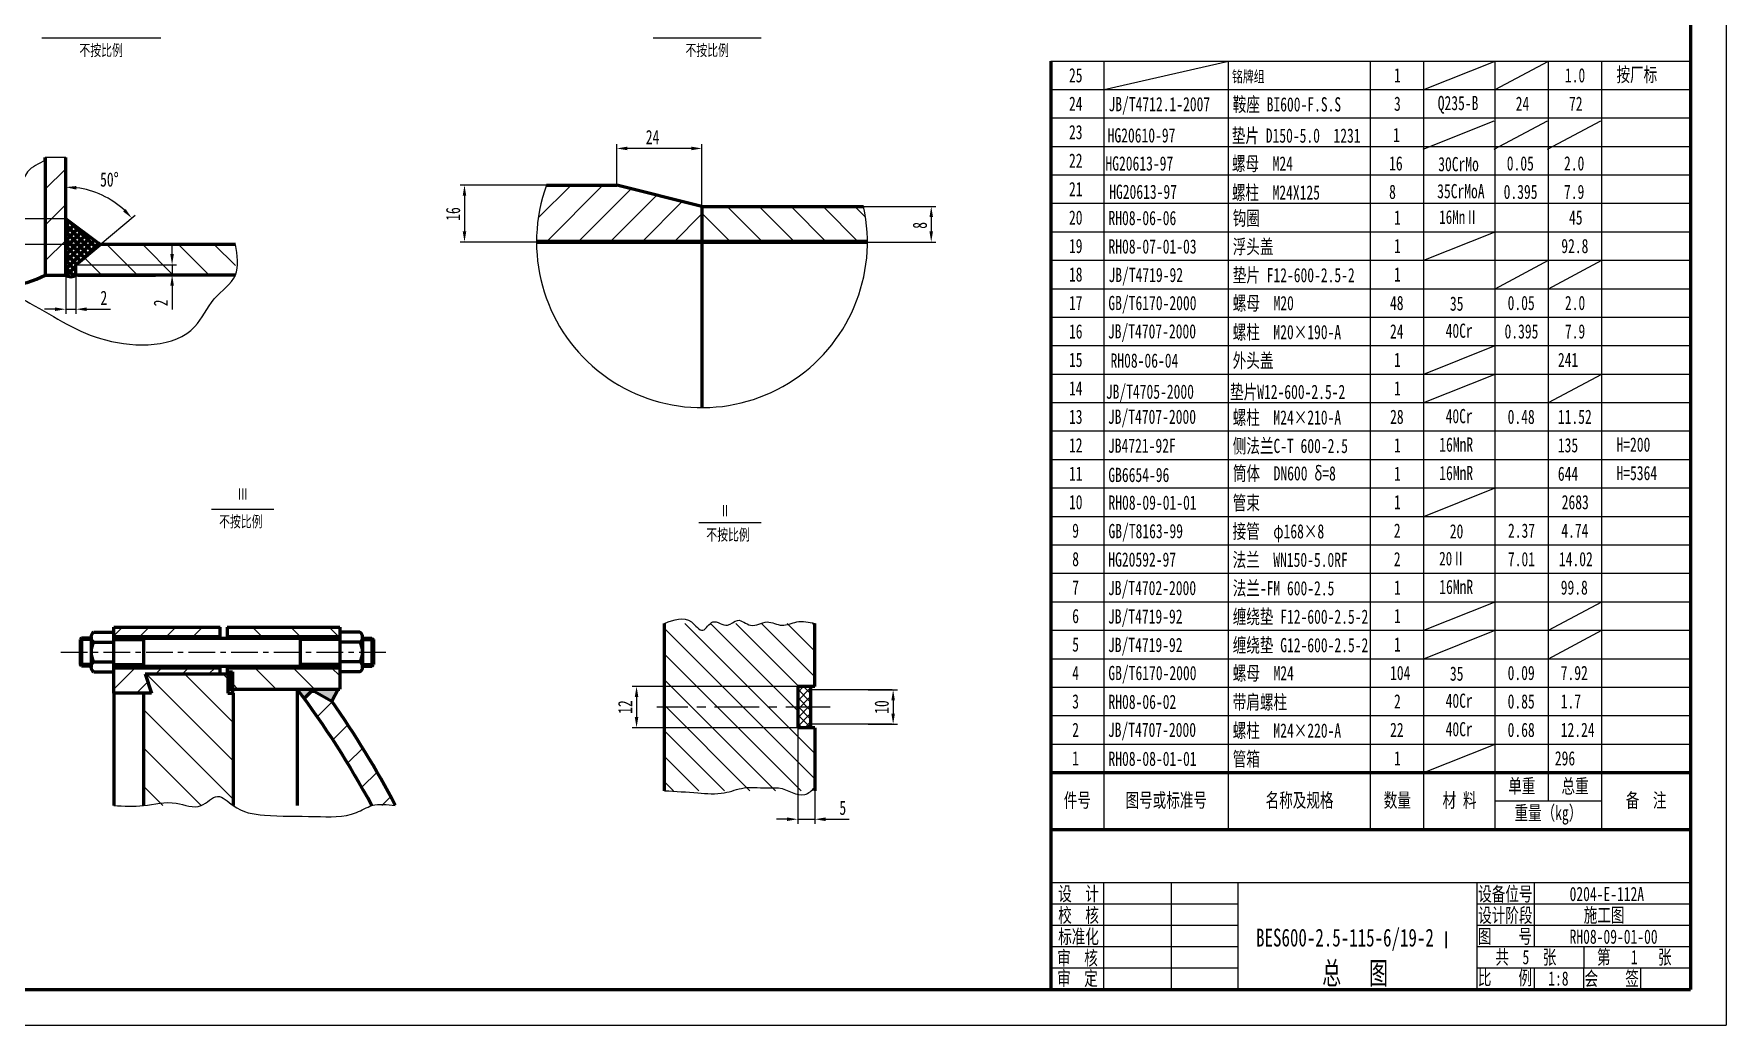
# Model space of a CAD drawing. Header units: millimetres. Extents: x 23903 to 90356, y -5632 to 81432.
# Drawn here: x 27675 to 32436, y 54672 to 57458 of the extents above; entities that cross this region are included whole.
import ezdxf
from ezdxf.enums import TextEntityAlignment as Align

# ---------------------------------------------------------------- set-up
doc = ezdxf.new("R2010")
doc.units = ezdxf.units.MM
for name, pattern in [('CENTER', [50.8, 31.75, -6.35, 6.35, -6.35]), ('CENTERX2', [4, 2.5, -0.5, 0.5, -0.5]), ('PHANTOM2', [31.75, 15.875, -3.175, 3.175, -3.175, 3.175, -3.175])]:
    doc.linetypes.add(name, pattern=pattern)
doc.layers.get('0').update_dxf_attribs({"lineweight": 60})
doc.layers.get('DEFPOINTS').update_dxf_attribs({"color": 6, "linetype": 'PHANTOM2', "lineweight": 25})
doc.layers.add('CCX', color=3, linetype='Continuous', lineweight=25)
doc.layers.add('DD', color=4, linetype='CENTER', lineweight=25)
doc.styles.add('HZ', font='SIMFANG.TTF', dxfattribs={"width": 0.7})
doc.styles.add('HZ123', font='SIMFANG.TTF', dxfattribs={"width": 0.7, "height": 2.5})
doc.styles.add('HZTXT', font='SIMFANG.TTF', dxfattribs={"width": 0.7, "height": 2.5})
doc.dimstyles.new('ISO-25$0', dxfattribs={"dimscale": 10, "dimtxt": 4, "dimasz": 3, "dimexe": 1.25, "dimexo": 0, "dimgap": 1.2, "dimtad": 1, "dimdec": 0, "dimtxsty": 'HZ', "dimcen": 0, "dimclrd": 256, "dimclrt": 256, "dimadec": 0, "dimazin": 0, "dimtfac": 1, "dimtdec": 0, "dimtmove": 0, "dimatfit": 2, "dimfxl": 1, "dimlwd": -1, "dimarcsym": 0})
doc.dimstyles.new('ISO-25$2', dxfattribs={"dimscale": 10, "dimtxt": 4, "dimasz": 3, "dimexe": 1.25, "dimexo": 0, "dimgap": 1.5, "dimtad": 2, "dimtih": 1, "dimtoh": 1, "dimdec": 0, "dimdsep": 46, "dimtxsty": 'HZ', "dimcen": 3, "dimadec": 0, "dimazin": 0, "dimtfac": 1, "dimtdec": 0, "dimtmove": 0, "dimatfit": 3, "dimfxl": 1, "dimarcsym": 0})
pattern_1 = [(135, (9891.156, 48326.88), (-53.88154, -53.88154), [])]

# ---------------------------------------------------------------- blocks, each defined once
blk = doc.blocks.new('*D188')
at = {"layer": 'CCX', "color": 0, "lineweight": -2}
for p, q in [((29824.1, 55623.8), (29824.1, 55237.9)), ((29872.4, 55507.2), (29872.4, 55237.9))]:
    blk.add_line(p, q, dxfattribs=at)
at = {"layer": 'CCX'}
for p, q in [((29794.1, 55250.4), (29764.1, 55250.4)), ((29824.1, 55250.4), (29872.4, 55250.4)), ((29902.4, 55250.4), (29969.1, 55250.4))]:
    blk.add_line(p, q, dxfattribs=at)
for points in [[(29794.1, 55255.4), (29794.1, 55245.4), (29824.1, 55250.4)], [(29902.4, 55255.4), (29902.4, 55245.4), (29872.4, 55250.4)]]:
    blk.add_solid(points, dxfattribs=at)
at = {"layer": 'DEFPOINTS', "color": 0}
for p in [(29824.1, 55623.8), (29872.4, 55507.2), (29824.1, 55250.4)]:
    blk.add_point(p, dxfattribs=at)
at = {"layer": 'CCX', "insert": (29950.9, 55282.4), "char_height": 40, "attachment_point": 5, "style": 'HZ'}
blk.add_mtext('5', dxfattribs=at)
blk = doc.blocks.new('*D189')
at = {"layer": 'CCX', "color": 0, "lineweight": -2}
for p, q in [((30022.1, 55614.2), (30105.1, 55614.2)), ((30022.1, 55517.5), (30105.1, 55517.5))]:
    blk.add_line(p, q, dxfattribs=at)
at = {"layer": 'CCX'}
blk.add_line((30092.6, 55584.2), (30092.6, 55547.5), dxfattribs=at)
for points in [[(30087.6, 55584.2), (30097.6, 55584.2), (30092.6, 55614.2)], [(30087.6, 55547.5), (30097.6, 55547.5), (30092.6, 55517.5)]]:
    blk.add_solid(points, dxfattribs=at)
at = {"layer": 'DEFPOINTS', "color": 0}
for p in [(30022.1, 55614.2), (30022.1, 55517.5), (30092.6, 55517.5)]:
    blk.add_point(p, dxfattribs=at)
at = {"layer": 'CCX', "insert": (30060.6, 55565.8), "char_height": 40, "attachment_point": 5, "rotation": 90, "style": 'HZ'}
blk.add_mtext('10', dxfattribs=at)
blk = doc.blocks.new('*D190')
at = {"layer": 'CCX', "color": 0, "lineweight": -2}
for p, q in [((29824.1, 55623.8), (29358.3, 55623.8)), ((29829.3, 55507.8), (29358.3, 55507.8))]:
    blk.add_line(p, q, dxfattribs=at)
at = {"layer": 'CCX'}
blk.add_line((29370.8, 55593.8), (29370.8, 55537.8), dxfattribs=at)
for points in [[(29365.8, 55593.8), (29375.8, 55593.8), (29370.8, 55623.8)], [(29365.8, 55537.8), (29375.8, 55537.8), (29370.8, 55507.8)]]:
    blk.add_solid(points, dxfattribs=at)
at = {"layer": 'DEFPOINTS', "color": 0}
for p in [(29824.1, 55623.8), (29370.8, 55507.8), (29829.3, 55507.8)]:
    blk.add_point(p, dxfattribs=at)
at = {"layer": 'CCX', "insert": (29338.8, 55565.8), "char_height": 40, "attachment_point": 5, "rotation": 90, "style": 'HZ'}
blk.add_mtext('12', dxfattribs=at)
blk = doc.blocks.new('*D195')
at = {"layer": 'CCX', "color": 0, "lineweight": -2}
blk.add_line((27862.2, 56866.3), (27960.3, 56948.6), dxfattribs=at)
blk.add_arc((27765.1, 56784.7), 242.4, 47.0953, 82.9047, dxfattribs=at)
at = {"layer": 'CCX', "color": 0}
for points in [[(27794.7, 57020.3), (27795.3, 57030.3), (27765.1, 57027.1)], [(27933.7, 56965.7), (27926.5, 56958.8), (27950.8, 56940.5)]]:
    blk.add_solid(points, dxfattribs=at)
at = {"layer": 'DEFPOINTS', "color": 0}
for p in [(27765.1, 57110.4), (27898.3, 56987.3), (27862.2, 56866.3), (27793.8, 56808.8), (27765.1, 56780.1)]:
    blk.add_point(p, dxfattribs=at)
at = {"layer": 'CCX', "color": 0, "insert": (27887.9, 57048.3), "char_height": 40, "attachment_point": 5, "style": 'HZ'}
blk.add_mtext('50°', dxfattribs=at)
blk = doc.blocks.new('*D197')
at = {"layer": 'CCX'}
for p, q in [((28064.3, 56838.8), (28064.3, 56868.8)), ((28064.3, 56808.8), (28064.3, 56780.1)), ((28064.3, 56750.1), (28064.3, 56683.2))]:
    blk.add_line(p, q, dxfattribs=at)
at = {"layer": 'CCX', "color": 0, "lineweight": -2}
for p, q in [((27793.8, 56808.8), (28076.8, 56808.8)), ((27793.8, 56780.1), (28076.8, 56780.1))]:
    blk.add_line(p, q, dxfattribs=at)
at = {"layer": 'CCX'}
for points in [[(28059.3, 56838.8), (28069.3, 56838.8), (28064.3, 56808.8)], [(28059.3, 56750.1), (28069.3, 56750.1), (28064.3, 56780.1)]]:
    blk.add_solid(points, dxfattribs=at)
at = {"layer": 'DEFPOINTS', "color": 0}
for p in [(27793.8, 56808.8), (28064.3, 56808.8), (27793.8, 56780.1)]:
    blk.add_point(p, dxfattribs=at)
at = {"layer": 'CCX', "insert": (28032.3, 56701.7), "char_height": 40, "attachment_point": 5, "rotation": 90, "style": 'HZ'}
blk.add_mtext('2', dxfattribs=at)
blk = doc.blocks.new('*D192')
at = {"layer": 'CCX', "color": 0, "lineweight": -2}
for p, q in [((27765.1, 56780.1), (27765.1, 56671.5)), ((27793.8, 56780.1), (27793.8, 56671.5))]:
    blk.add_line(p, q, dxfattribs=at)
at = {"layer": 'CCX'}
for p, q in [((27735.1, 56684), (27705.1, 56684)), ((27765.1, 56684), (27793.8, 56684)), ((27823.8, 56684), (27890.6, 56684))]:
    blk.add_line(p, q, dxfattribs=at)
for points in [[(27735.1, 56689), (27735.1, 56679), (27765.1, 56684)], [(27823.8, 56689), (27823.8, 56679), (27793.8, 56684)]]:
    blk.add_solid(points, dxfattribs=at)
at = {"layer": 'DEFPOINTS', "color": 0}
for p in [(27765.1, 56780.1), (27793.8, 56780.1), (27793.8, 56684)]:
    blk.add_point(p, dxfattribs=at)
at = {"layer": 'CCX', "insert": (27872.2, 56716), "char_height": 40, "attachment_point": 5, "style": 'HZ'}
blk.add_mtext('2', dxfattribs=at)
blk = doc.blocks.new('*D198')
at = {"layer": 'CCX'}
for p, q in [((27557.2, 56968.1), (27557.2, 56998.1)), ((27557.2, 56938.1), (27557.2, 56866.3)), ((27557.2, 56836.3), (27557.2, 56769.9))]:
    blk.add_line(p, q, dxfattribs=at)
at = {"layer": 'CCX', "color": 0, "lineweight": -2}
for p, q in [((27765.1, 56938.1), (27544.7, 56938.1)), ((27862.2, 56866.3), (27544.7, 56866.3))]:
    blk.add_line(p, q, dxfattribs=at)
at = {"layer": 'CCX'}
for points in [[(27552.2, 56968.1), (27562.2, 56968.1), (27557.2, 56938.1)], [(27552.2, 56836.3), (27562.2, 56836.3), (27557.2, 56866.3)]]:
    blk.add_solid(points, dxfattribs=at)
at = {"layer": 'DEFPOINTS', "color": 0}
for p in [(27765.1, 56938.1), (27557.2, 56866.3), (27862.2, 56866.3)]:
    blk.add_point(p, dxfattribs=at)
at = {"layer": 'CCX', "insert": (27525.2, 56788.1), "char_height": 40, "attachment_point": 5, "rotation": 90, "style": 'HZ'}
blk.add_mtext('8', dxfattribs=at)
blk = doc.blocks.new('*D265')
at = {"layer": 'CCX', "color": 0, "lineweight": -2}
for p, q in [((30009.4, 56972.9), (30212.3, 56972.9)), ((30020.3, 56872.9), (30212.3, 56872.9))]:
    blk.add_line(p, q, dxfattribs=at)
at = {"layer": 'CCX'}
blk.add_line((30199.8, 56942.9), (30199.8, 56902.9), dxfattribs=at)
for points in [[(30194.8, 56942.9), (30204.8, 56942.9), (30199.8, 56972.9)], [(30194.8, 56902.9), (30204.8, 56902.9), (30199.8, 56872.9)]]:
    blk.add_solid(points, dxfattribs=at)
at = {"layer": 'DEFPOINTS', "color": 0}
for p in [(30009.4, 56972.9), (30020.3, 56872.9), (30199.8, 56872.9)]:
    blk.add_point(p, dxfattribs=at)
at = {"layer": 'CCX', "insert": (30167.8, 56919.6), "char_height": 40, "attachment_point": 5, "rotation": 90, "style": 'HZ'}
blk.add_mtext('8', dxfattribs=at)
blk = doc.blocks.new('*D266')
at = {"layer": 'CCX', "color": 0, "lineweight": -2}
for p, q in [((29117.9, 57032.9), (28874.3, 57032.9)), ((29089.5, 56872.9), (28874.3, 56872.9))]:
    blk.add_line(p, q, dxfattribs=at)
at = {"layer": 'CCX'}
blk.add_line((28886.8, 57002.9), (28886.8, 56902.9), dxfattribs=at)
for points in [[(28881.8, 57002.9), (28891.8, 57002.9), (28886.8, 57032.9)], [(28881.8, 56902.9), (28891.8, 56902.9), (28886.8, 56872.9)]]:
    blk.add_solid(points, dxfattribs=at)
at = {"layer": 'DEFPOINTS', "color": 0}
for p in [(29117.9, 57032.9), (28886.8, 56872.9), (29089.5, 56872.9)]:
    blk.add_point(p, dxfattribs=at)
at = {"layer": 'CCX', "insert": (28854.8, 56951.6), "char_height": 40, "attachment_point": 5, "rotation": 90, "style": 'HZ'}
blk.add_mtext('16', dxfattribs=at)
blk = doc.blocks.new('*D267')
at = {"layer": 'CCX', "color": 0, "lineweight": -2}
for p, q in [((29314.9, 57032.9), (29314.9, 57148.4)), ((29554.9, 56972.9), (29554.9, 57148.4))]:
    blk.add_line(p, q, dxfattribs=at)
at = {"layer": 'CCX'}
blk.add_line((29524.9, 57135.9), (29344.9, 57135.9), dxfattribs=at)
for points in [[(29344.9, 57140.9), (29344.9, 57130.9), (29314.9, 57135.9)], [(29524.9, 57140.9), (29524.9, 57130.9), (29554.9, 57135.9)]]:
    blk.add_solid(points, dxfattribs=at)
at = {"layer": 'DEFPOINTS', "color": 0}
for p in [(29314.9, 57135.9), (29314.9, 57032.9), (29554.9, 56972.9)]:
    blk.add_point(p, dxfattribs=at)
at = {"layer": 'CCX', "insert": (29415.9, 57167.9), "char_height": 40, "attachment_point": 5, "style": 'HZ'}
blk.add_mtext('24', dxfattribs=at)

msp = doc.modelspace()

# ---------------------------------------------------------------- hatches: boundary and pattern name
h = msp.add_hatch()
h.set_pattern_fill('ANSI37', color=256, scale=4.487533, angle=90, style=0)
h.set_pattern_definition([(135, (25500.159, 54612.434), (-10.0748, -10.0748), []), (225, (25500.159, 54612.434), (10.0748, -10.0748), [])])
h.paths.add_polyline_path([(27765.1, 56938.1), (27765.1, 56780.1, 0.325221), (27793.8, 56780.1), (27793.8, 56808.8), (27862.2, 56866.3)])
for points in [[(28221, 55616.4), (28234.2, 55616.4), (28234.2, 55658.8), (28221, 55658.8)], [(28531.6, 55616.4), (28415.9, 55616.4, -0.003243), (28435.9, 55589.6), (28456.8, 55610.5), (28464.1, 55610.5), (28513.5, 55582)]]:
    msp.add_hatch(color=256).paths.add_polyline_path(points)
at = {"layer": 'CCX'}
h = msp.add_hatch(dxfattribs=at)
h.set_pattern_fill('ANSI31', color=256, scale=22.437663, style=0)
h.set_pattern_definition([(45, (25500.16, 54612.434), (-50.374, 50.374), [])])
h.paths.add_polyline_path([(27765.1, 57110.4), (27707.6, 57110.4), (27707.6, 56780.1), (27765.1, 56780.1)])
h = msp.add_hatch(dxfattribs=at)
h.set_pattern_fill('ANSI31', color=256, scale=20, style=0)
h.set_pattern_definition([(45, (10.77, -161.234), (-44.90128, 44.90128), [])])
h.paths.add_polyline_path([(29117.9, 57032.9, 0.087969), (29089.5, 56872.9), (29554.9, 56872.9), (29554.9, 56972.9), (29314.9, 57032.9)])
h = msp.add_hatch(dxfattribs=at)
h.set_pattern_fill('ANSI31', color=256, scale=20, angle=90, style=0)
h.set_pattern_definition([(135, (10.77, -161.234), (-44.90128, -44.90128), [])])
h.paths.add_polyline_path([(29554.9, 56972.9), (29554.9, 56872.9), (30020.3, 56872.9, 0.054196), (30009.4, 56972.9)])
h = msp.add_hatch(dxfattribs=at)
h.set_pattern_fill('ANSI31', color=256, scale=22.437663, angle=90, style=0)
h.set_pattern_definition([(135, (25500.16, 54612.434), (-50.374, -50.374), [])])
h.paths.add_polyline_path([(28242.6, 56780.1), (28242.6, 56866.3), (27979.3, 56866.3), (27862.2, 56866.3), (27793.8, 56808.8), (27793.8, 56780.1)])
h = msp.add_hatch(dxfattribs=at)
h.set_pattern_fill('ANSI31', color=256, scale=16, angle=270, style=0)
h.set_pattern_definition([(315, (43113.244, 59005.57), (35.92102, 35.92102), [])])
h.paths.add_polyline_path([(29449.7, 55801), (29449.7, 55565.8), (29824.1, 55565.8), (29824.1, 55623.8), (29872.4, 55623.8), (29872.4, 55801)])
h.paths.add_polyline_path([(29449.7, 55565.8), (29449.7, 55330.6), (29872.4, 55330.6), (29872.4, 55507.8), (29824.1, 55507.8), (29824.1, 55565.8)])
h = msp.add_hatch(dxfattribs=at)
h.set_pattern_fill('ANSI31', color=256, scale=16.695652, style=0)
h.set_pattern_definition([(45, (9891.156, 48326.88), (-37.48281, 37.48281), [])])
h.paths.add_polyline_path([(28199.1, 55764.2), (28199.1, 55790.5), (27900.5, 55790.5), (27900.5, 55764.2)])
h.paths.add_polyline_path([(27900.5, 55676.4), (27900.5, 55604.7), (27984, 55604.7), (28005.9, 55604.7), (27988.4, 55658.8), (28199.1, 55658.8), (28199.1, 55676.4)])
h = msp.add_hatch(dxfattribs=at)
h.set_pattern_fill('ANSI31', color=256, scale=24, angle=90, style=0)
h.set_pattern_definition(pattern_1)
h.paths.add_polyline_path([(28535.7, 55764.2), (28535.7, 55790.5), (28219.6, 55790.5), (28219.6, 55764.2)])
h.paths.add_polyline_path([(28219.6, 55676.4), (28219.6, 55664.7), (28234.2, 55664.7), (28234.2, 55616.4), (28535.7, 55616.4), (28535.7, 55676.4)])
h = msp.add_hatch(dxfattribs=at)
h.set_pattern_fill('ANSI31', color=256, scale=24, angle=90, style=0)
h.set_pattern_definition(pattern_1)
h.paths.add_polyline_path([(28235.7, 55604.7), (28221, 55604.7), (28221, 55658.8), (27988.4, 55658.8), (28005.9, 55604.7), (27984, 55604.7), (27984, 55288.8), (28235.7, 55288.8)])
h = msp.add_hatch(dxfattribs=at)
h.set_pattern_fill('ANSI31', color=256, scale=24, style=0)
h.set_pattern_definition([(45, (10703.26, 51454.64), (-53.88154, 53.88154), [])])
h.paths.add_polyline_path([(28513.5, 55582), (28464.1, 55610.5), (28456.8, 55610.5), (28435.9, 55589.6, -0.03461), (28626.5, 55288.8), (28692.2, 55288.8), (28692.2, 55290, 0.032524)])
h = msp.add_hatch(dxfattribs=at)
h.set_pattern_fill('ANSI37', color=256, scale=5.333333, angle=180, style=0)
h.set_pattern_definition([(225, (41814.25, 60915.918), (11.973675, -11.973675), []), (315, (41814.25, 60915.918), (11.973675, 11.973675), [])])
h.paths.add_polyline_path([(29860.5, 55565.8), (29860.5, 55623.8), (29824.1, 55623.8), (29824.1, 55565.8)])
h.paths.add_polyline_path([(29824.1, 55565.8), (29824.1, 55507.8), (29860.5, 55507.8), (29860.5, 55565.8)])

# ---------------------------------------------------------------- linework, layer by layer
for p, q in [((32335.9, 60511.7), (32335.9, 54771.7)), ((32335.9, 60511.7), (32335.9, 54771.7)), ((30535.9, 57381.7), (30535.9, 54771.7)), ((27707.6, 57102), (27707.6, 57110.4)), ((29117.9, 57032.9), (29314.9, 57032.9)), ((29554.9, 56972.9), (29314.9, 57032.9)), ((29554.9, 56972.9), (30009.4, 56972.9)), ((29554.9, 56972.9), (29554.9, 56407.5)), ((29089.5, 56874.9), (30020.3, 56874.9)), ((29089.5, 56872.9), (30020.3, 56872.9)), ((27809.7, 55759.8), (27805.4, 55755.4)), ((27836.2, 55755.4), (27805.4, 55755.4)), ((27805.4, 55755.4), (27805.4, 55685.2)), ((27809.7, 55759.8), (27809.7, 55680.8)), ((27836.2, 55759.8), (27809.7, 55759.8)), ((27836.2, 55762.1), (27836.2, 55678.5)), ((27843.7, 55776), (27900.5, 55776)), ((27843.7, 55748.2), (27900.5, 55748.2)), ((27900.5, 55790.5), (28199.1, 55790.5)), ((27900.5, 55604.7), (27900.5, 55790.5)), ((27900.5, 55764.2), (28199.1, 55764.2)), ((27900.5, 55759.8), (28535.7, 55759.8)), ((27900.5, 55755.4), (27984.3, 55755.4)), ((27984.3, 55759.8), (27984.3, 55680.8)), ((28199.1, 55759.8), (28199.1, 55790.5)), ((28199.1, 55759.8), (28199.1, 55790.5)), ((28219.6, 55790.5), (28535.7, 55790.5)), ((28219.6, 55790.5), (28219.6, 55759.8)), ((28219.6, 55764.2), (28535.7, 55764.2)), ((28425, 55759.8), (28425, 55680.8)), ((28535.7, 55755.4), (28425, 55755.4)), ((28535.7, 55790.5), (28535.7, 55616.4)), ((28592.5, 55776), (28535.7, 55776)), ((28592.5, 55748.2), (28535.7, 55748.2)), ((28600, 55762.1), (28600, 55678.5)), ((28600, 55759.8), (28626.5, 55759.8)), ((28600, 55755.4), (28630.9, 55755.4)), ((28626.5, 55759.8), (28626.5, 55680.8)), ((28626.5, 55759.8), (28630.9, 55755.4)), ((28630.9, 55755.4), (28630.9, 55685.2)), ((27809.7, 55680.8), (27805.4, 55685.2)), ((27836.2, 55685.2), (27805.4, 55685.2)), ((27836.2, 55680.8), (27809.7, 55680.8)), ((27843.7, 55692.4), (27900.5, 55692.4)), ((27843.7, 55664.5), (27900.5, 55664.5)), ((27900.5, 55685.2), (27984.3, 55685.2)), ((27900.5, 55680.8), (28535.7, 55680.8)), ((27900.5, 55676.4), (28199.1, 55676.4)), ((27988.4, 55658.8), (28005.9, 55604.7)), ((27988.4, 55658.8), (28234.2, 55658.8)), ((28199.1, 55658.8), (28199.1, 55680.8)), ((28199.1, 55658.8), (28199.1, 55680.8)), ((28219.6, 55680.8), (28219.6, 55658.8)), ((28219.6, 55676.4), (28535.7, 55676.4)), ((28219.6, 55664.7), (28234.2, 55664.7)), ((28221, 55658.8), (28221, 55604.7)), ((28234.2, 55664.7), (28234.2, 55604.7)), ((28535.7, 55685.2), (28425, 55685.2)), ((28592.5, 55692.4), (28535.7, 55692.4)), ((28592.5, 55664.5), (28535.7, 55664.5)), ((28600, 55685.2), (28630.9, 55685.2)), ((28600, 55680.8), (28626.5, 55680.8)), ((28626.5, 55680.8), (28630.9, 55685.2)), ((27900.5, 55604.7), (27900.5, 55288.8)), ((27984, 55604.7), (27900.5, 55604.7)), ((28005.9, 55604.7), (27984, 55604.7)), ((27984, 55604.7), (27984, 55288.8)), ((28221, 55616.4), (28535.7, 55616.4)), ((28221, 55604.7), (28235.7, 55604.7)), ((28235.7, 55604.7), (28235.7, 55288.8)), ((28415.9, 55616.4), (28415.9, 55288.8)), ((28456.8, 55610.5), (28435.9, 55589.6)), ((28456.8, 55610.5), (28464.1, 55610.5)), ((28464.1, 55610.5), (28513.5, 55582)), ((28513.5, 55582), (28531.6, 55616.4)), ((30535.9, 55381.7), (32335.9, 55381.7)), ((30535.9, 55381.7), (32335.9, 55381.7)), ((30535.9, 55381.7), (32335.9, 55381.7)), ((30535.9, 55221.7), (32335.9, 55221.7)), ((24275.9, 54771.7), (32335.9, 54771.7))]:
    msp.add_line(p, q)
at = {"color": 0, "linetype": 'ByBlock'}
msp.add_line((27799.4, 56780.1), (28017.9, 56780.1), dxfattribs=at)
at = {"color": 0}
for p, q in [((29449.7, 55330.6), (29449.7, 55801)), ((29872.4, 55623.8), (29872.4, 55801)), ((29824.1, 55623.8), (29824.1, 55507.8)), ((29872.4, 55623.8), (29824.1, 55623.8)), ((29860.5, 55623.8), (29860.5, 55507.8)), ((29872.4, 55507.8), (29824.1, 55507.8)), ((29872.4, 55507.8), (29872.4, 55330.6)), ((28735.9, 54771.7), (30535.9, 54771.7))]:
    msp.add_line(p, q, dxfattribs=at)
for points in [[(27707.6, 57110.4), (27707.6, 56780.1), (27765.1, 56780.1), (27765.1, 57110.4)], [(27862.2, 56866.3), (27765.1, 56938.1)], [(28242.6, 56780.1), (27793.8, 56780.1), (27793.8, 56808.8), (27862.2, 56866.3)], [(27979.3, 56866.3), (27862.2, 56866.3)], [(28242.6, 56866.3), (27979.3, 56866.3)]]:
    msp.add_lwpolyline(points)
for points in [[(27602.6, 56748.8, 0.092901), (27707.6, 56780.1, 0.092901)], [(27765.1, 56780.1, 0.325221), (27793.8, 56780.1, 0.325221)]]:
    msp.add_lwpolyline(points, format="xyb")
for centre, radius, start, end in [((27852.8, 55762.1), 16.7, 123.1596, 236.8404), ((27891.5, 55720.3), 55.3, 149.7193, 210.2807), ((28583.4, 55762.1), 16.7, 303.1596, 56.8404), ((28544.8, 55720.3), 55.3, 329.7193, 30.2807), ((27852.8, 55678.5), 16.7, 123.1596, 236.8404), ((28583.4, 55678.5), 16.7, 303.1596, 56.8404), ((26361, 54063.7), 2575.6, 28.4016, 37.0736), ((26361, 54063.7), 2634.1, 27.746, 35.1974)]:
    msp.add_arc(centre, radius, start, end)
at = {"layer": 'CCX'}
for p, q in [((32435.9, 60611.7), (32435.9, 54671.7)), ((32435.9, 60611.7), (32435.9, 54671.7)), ((27698.1, 57446.6), (28032.9, 57446.6)), ((29417.3, 57446.6), (29721.4, 57446.6)), ((30535.9, 57381.7), (32335.9, 57381.7)), ((30535.9, 57381.7), (32335.9, 57381.7)), ((30685.9, 55221.7), (30685.9, 57381.7)), ((30685.9, 57301.7), (31035.9, 57381.7)), ((31035.9, 55221.7), (31035.9, 57381.7)), ((31435.9, 55221.7), (31435.9, 57381.7)), ((31585.9, 55221.7), (31585.9, 57381.7)), ((31585.9, 57301.7), (31785.9, 57381.7)), ((31785.9, 55221.7), (31785.9, 57381.7)), ((31785.9, 57301.7), (31935.9, 57381.7)), ((31935.9, 55301.7), (31935.9, 57381.7)), ((32085.9, 55221.7), (32085.9, 57381.7)), ((30535.9, 57301.7), (32335.9, 57301.7)), ((30535.9, 57301.7), (32335.9, 57301.7)), ((30535.9, 57221.7), (32335.9, 57221.7)), ((30535.9, 57221.7), (32335.9, 57221.7)), ((30535.9, 57221.7), (32335.9, 57221.7)), ((31583.4, 57134), (31783.4, 57214)), ((31783.4, 57134), (31933.4, 57214)), ((31933.4, 57134), (32083.4, 57214)), ((30535.9, 57141.7), (32335.9, 57141.7)), ((30685.9, 55221.7), (30685.9, 57141.7)), ((31035.9, 55221.7), (31035.9, 57141.7)), ((31435.9, 55221.7), (31435.9, 57141.7)), ((31585.9, 55221.7), (31585.9, 57141.7)), ((31785.9, 55221.7), (31785.9, 57141.7)), ((31935.9, 55301.7), (31935.9, 57141.7)), ((32085.9, 55221.7), (32085.9, 57141.7)), ((30535.9, 57061.7), (32335.9, 57061.7)), ((30535.9, 56981.7), (32335.9, 56981.7)), ((30535.9, 56901.7), (32335.9, 56901.7)), ((31585.9, 56821.7), (31785.9, 56901.7)), ((30535.9, 56821.7), (32335.9, 56821.7)), ((31785.9, 56741.7), (31935.9, 56821.7)), ((31935.9, 56741.7), (32085.9, 56821.7)), ((30535.9, 56741.7), (32335.9, 56741.7)), ((30535.9, 56661.7), (32335.9, 56661.7)), ((30535.9, 56581.7), (32335.9, 56581.7)), ((31585.9, 56501.7), (31785.9, 56581.7)), ((30535.9, 56501.7), (32335.9, 56501.7)), ((31585.9, 56421.7), (31785.9, 56501.7)), ((31935.9, 56421.7), (32085.9, 56501.7)), ((30535.9, 56421.7), (32335.9, 56421.7)), ((30535.9, 56341.7), (32335.9, 56341.7)), ((30535.9, 56261.7), (32335.9, 56261.7)), ((30535.9, 56181.7), (32335.9, 56181.7)), ((31585.9, 56101.7), (31785.9, 56181.7)), ((28175.2, 56121.9), (28350.4, 56121.9)), ((29545.8, 56084.6), (29720.9, 56084.6)), ((30535.9, 56101.7), (32335.9, 56101.7)), ((30535.9, 56021.7), (32335.9, 56021.7)), ((30535.9, 56021.7), (32335.9, 56021.7)), ((30535.9, 55941.7), (32335.9, 55941.7)), ((30535.9, 55861.7), (32335.9, 55861.7)), ((31585.9, 55781.7), (31785.9, 55861.7)), ((31935.9, 55781.7), (32085.9, 55861.7)), ((30535.9, 55781.7), (32335.9, 55781.7)), ((31585.9, 55701.7), (31785.9, 55781.7)), ((31935.9, 55701.7), (32085.9, 55781.7)), ((30535.9, 55701.7), (32335.9, 55701.7)), ((30089.7, 55614.2), (29860.5, 55614.2)), ((30535.9, 55621.7), (32335.9, 55621.7)), ((30089.7, 55517.5), (29860.5, 55517.5)), ((30535.9, 55541.7), (32335.9, 55541.7)), ((30535.9, 55461.7), (32335.9, 55461.7)), ((31585.9, 55381.7), (31785.9, 55461.7)), ((32335.9, 54771.7), (32335.9, 55461.7)), ((32335.9, 54771.7), (32335.9, 55401.7)), ((31785.9, 55301.7), (32085.9, 55301.7)), ((30535.9, 55221.7), (32335.9, 55221.7)), ((32335.9, 55071.7), (30535.9, 55071.7)), ((30684.5, 55071.7), (30684.5, 54771.7)), ((30874.4, 55071.7), (30874.4, 54771.7)), ((31063.4, 54771.7), (31063.4, 55071.7)), ((31735.9, 54771.7), (31735.9, 55071.7)), ((31895.9, 55071.7), (31895.9, 54891.7)), ((31063.4, 55011.7), (30535.9, 55011.7)), ((32335.9, 55011.7), (31735.9, 55011.7)), ((31063.4, 54951.7), (30535.9, 54951.7)), ((32335.9, 54951.7), (31735.9, 54951.7)), ((31063.4, 54891.7), (30535.9, 54891.7)), ((32335.9, 54891.7), (31735.9, 54891.7)), ((32035.9, 54891.7), (32035.9, 54831.7)), ((31063.4, 54831.7), (30535.9, 54831.7)), ((32335.9, 54831.7), (31735.9, 54831.7)), ((31895.9, 54831.7), (31895.9, 54771.7)), ((32035.9, 54771.7), (32035.9, 54831.7)), ((32195.9, 54771.7), (32195.9, 54831.7)), ((30535.9, 54771.7), (32335.9, 54771.7)), ((30535.9, 54771.7), (32335.9, 54771.7)), ((24025.9, 54671.7), (32435.9, 54671.7))]:
    msp.add_line(p, q, dxfattribs=at)
msp.add_lwpolyline([(27765.1, 57110.4), (27707.6, 57110.4)], dxfattribs=at)
msp.add_arc((29554.9, 56872.9), 465.4, 159.8908, 12.4086, dxfattribs=at)
for points in [[(27707.6, 57102), (27657.9, 57070.1), (27640.6, 57029.8), (27637.7, 56977.9), (27611.8, 56845.4), (27602.6, 56748.8), (27663.7, 56701.4), (27877.2, 56597.6), (28128.3, 56635.1), (28183.1, 56712.9), (28242.6, 56780.1), (28242.6, 56866.3)], [(29449.7, 55801), (29525.1, 55804.9), (29557.5, 55781.8), (29585.3, 55804.9), (29627, 55795.7), (29654.8, 55809.5), (29691.8, 55795.7), (29738.1, 55804.9), (29779.8, 55795.7), (29821.4, 55804.9), (29872.4, 55801)], [(29449.7, 55330.6), (29543.6, 55324.6), (29617.7, 55324.6), (29673.3, 55338.5), (29747.4, 55338.5), (29770.5, 55338.5), (29844.6, 55320), (29872.4, 55339.8)], [(27900.5, 55288.8), (27984, 55288.8), (28075.7, 55295.6), (28145.8, 55288.8), (28192.2, 55314.4), (28235.7, 55288.8), (28323.8, 55261.9), (28466.6, 55258.1), (28583.1, 55269.4), (28626.5, 55288.8), (28692.2, 55288.8)]]:
    msp.add_spline(points, degree=3, dxfattribs=at)
at = {"layer": 'DD', "linetype": 'CENTERX2', "ltscale": 30}
msp.add_line((27750.9, 55720.3), (28671, 55720.3), dxfattribs=at)
at = {"layer": 'DD', "linetype": 'CENTERX2', "ltscale": 50}
msp.add_line((29915.3, 55565.8), (29427.7, 55565.8), dxfattribs=at)
at = {"layer": 'DEFPOINTS', "color": 0, "linetype": 'ByBlock'}
for p in [(27765.1, 57110.4), (27765.1, 56938.1), (27862.2, 56866.3), (27920.8, 56866.3), (27765.1, 56816.9), (27793.8, 56808.8), (27793.8, 56808.8), (27765.1, 56780.1), (27793.8, 56792), (27793.8, 56780.1), (27986.5, 56780.1)]:
    msp.add_point(p, dxfattribs=at)

# ---------------------------------------------------------------- texts
at = {"layer": 'CCX'}
for s, height, style, width, p in [('按厂标', 40, 'HZ123', 0.7, (32127.4, 57323.6)), ('25', 40, 'HZ', 0.7, (30587.2, 57321.7)), ('铭牌组', 32, 'HZ', 0.7, (31045.8, 57322.1)), ('1', 40, 'HZ', 0.7, (31501.5, 57321.7)), ('1.0', 40, 'HZ', 0.7, (31982.3, 57321.7)), ('24', 40, 'HZ', 0.7, (30587.2, 57241.7)), ('JB/T4712.1-2007', 40.044, 'HZ', 0.7, (30698.4, 57240.4)), ('鞍座 BI600-F.S.S', 40, 'HZ', 0.7, (31047.9, 57239.8)), ('3', 40, 'HZ', 0.7, (31501.5, 57241.7)), ('Q235-B', 40, 'HZ123', 0.7, (31624.6, 57243.6)), ('24', 40, 'HZ', 0.7, (31843.9, 57241.7)), ('72', 40, 'HZ', 0.7, (31993.9, 57241.7)), ('23', 40, 'HZ', 0.7, (30587.2, 57161.7)), ('HG20610-97', 40.04, 'HZ', 0.7, (30696, 57152.7)), ('垫片 D150-5.0  1231', 40, 'HZ', 0.7, (31045.4, 57152.1)), ('1', 40, 'HZ', 0.7, (31499, 57154)), ('22', 40, 'HZ', 0.7, (30587.2, 57081.7)), ('HG20613-97', 40.04, 'HZ', 0.7, (30689.8, 57073.7)), ('螺母  M24', 40.04, 'HZ', 0.7, (31045.5, 57073.5)), ('16', 40, 'HZ', 0.7, (31487.8, 57074)), ('30CrMo', 40, 'HZ123', 0.7, (31626, 57071.9)), ('0.05', 40, 'HZ', 0.7, (31818.8, 57074)), ('2.0', 40, 'HZ', 0.7, (31979.8, 57074)), ('21', 40, 'HZ', 0.7, (30587.2, 57001.7)), ('HG20613-97', 40.04, 'HZ', 0.7, (30700.4, 56994.1)), ('螺柱  M24X125', 40, 'HZ', 0.7, (31045.4, 56992.1)), ('8', 40, 'HZ', 0.7, (31487.8, 56994)), ('35CrMoA', 40, 'HZ123', 0.7, (31623, 56995.9)), ('0.395', 40, 'HZ', 0.7, (31810, 56994)), ('7.9', 40, 'HZ', 0.7, (31979.8, 56994)), ('20', 40, 'HZ', 0.7, (30587.2, 56921.7)), ('RH08-06-06', 40.04, 'HZ', 0.7, (30698.4, 56920.4)), ('钩圈', 40, 'HZ', 0.7, (31047.9, 56919.8)), ('1', 40, 'HZ', 0.7, (31501.5, 56921.7)), ('16MnⅡ', 38.4, 'HZ', 0.7, (31628.7, 56924)), ('45', 40, 'HZ', 0.7, (31993.9, 56921.7)), ('19', 40, 'HZ', 0.7, (30587.2, 56841.7)), ('RH08-07-01-03', 40.044, 'HZ', 0.7, (30698.4, 56840.4)), ('浮头盖', 40, 'HZ', 0.7, (31047.9, 56839.8)), ('1', 40, 'HZ', 0.7, (31501.5, 56841.7)), ('92.8', 40, 'HZ', 0.7, (31972.2, 56841.7)), ('18', 40, 'HZ', 0.7, (30587.2, 56761.7)), ('JB/T4719-92', 40.044, 'HZ', 0.7, (30698.4, 56760.4)), ('垫片 F12-600-2.5-2', 40, 'HZ', 0.7, (31047.9, 56759.8)), ('1', 40, 'HZ', 0.7, (31501.5, 56761.7)), ('17', 40, 'HZ', 0.7, (30587.2, 56681.7)), (' GB/T6170-2000', 40.044, 'HZ', 0.7, (30679, 56681.4)), ('螺母  M20', 40.04, 'HZ', 0.7, (31048, 56681.2)), ('48', 40, 'HZ', 0.7, (31490.3, 56681.7)), ('35', 40, 'HZ123', 0.7, (31658.9, 56679.7)), ('0.05', 40, 'HZ', 0.7, (31821.2, 56681.7)), ('2.0', 40, 'HZ', 0.7, (31982.3, 56681.7)), ('16', 40, 'HZ', 0.7, (30587.2, 56601.7)), (' JB/T4707-2000', 40.044, 'HZ', 0.7, (30677.7, 56601.8)), ('螺柱  M20×190-A', 40, 'HZ', 0.7, (31047.9, 56599.8)), ('24', 40, 'HZ', 0.7, (31490.3, 56601.7)), ('40Cr', 40, 'HZ123', 0.7, (31646.8, 56603.6)), ('0.395', 40, 'HZ', 0.7, (31812.5, 56601.7)), ('7.9', 40, 'HZ', 0.7, (31982.3, 56601.7)), ('15', 40, 'HZ', 0.7, (30587.2, 56521.7)), ('RH08-06-04', 40.04, 'HZ', 0.7, (30704.2, 56519.7)), ('外头盖', 40, 'HZ', 0.7, (31047.9, 56519.8)), ('1', 40, 'HZ', 0.7, (31501.5, 56521.7)), ('241', 40, 'HZ', 0.7, (31962.7, 56521.7)), ('14', 40, 'HZ', 0.7, (30587.2, 56441.7)), ('JB/T4705-2000', 40.044, 'HZ', 0.7, (30690.9, 56432.3)), ('垫片W12-600-2.5-2', 40, 'HZ', 0.7, (31040.4, 56431.7)), ('1', 40, 'HZ', 0.7, (31501.5, 56441.7)), ('13', 40, 'HZ', 0.7, (30587.2, 56361.7)), (' JB/T4707-2000', 40.044, 'HZ', 0.7, (30677.7, 56361.8)), ('螺柱  M24×210-A', 40, 'HZ', 0.7, (31047.9, 56359.8)), ('28', 40, 'HZ', 0.7, (31490.5, 56361.7)), ('40Cr', 40, 'HZ123', 0.7, (31646.8, 56363.6)), ('0.48', 40, 'HZ', 0.7, (31821.2, 56361.7)), ('11.52', 40, 'HZ', 0.7, (31962.5, 56361.7)), ('12', 40, 'HZ', 0.7, (30587.2, 56281.7)), ('JB4721-92F', 40.04, 'HZ', 0.7, (30697, 56280.4)), ('侧法兰C-T 600-2.5', 40, 'HZ', 0.7, (31047.9, 56279.8)), ('1', 40, 'HZ', 0.7, (31501.5, 56281.7)), ('16MnR', 40, 'HZ123', 0.7, (31628.9, 56283.6)), ('135', 40, 'HZ', 0.7, (31962.5, 56281.7)), ('H=200', 40, 'HZ123', 0.7, (32127.4, 56283.6)), ('11', 40, 'HZ', 0.7, (30587.2, 56201.7)), (' GB6654-96', 40.04, 'HZ', 0.7, (30678.9, 56198.3)), ('筒体  DN600 δ=8', 40, 'HZ', 0.7, (31048.5, 56202.7)), ('1', 40, 'HZ', 0.7, (31501.5, 56201.7)), ('16MnR', 40, 'HZ123', 0.7, (31628.9, 56203.6)), ('644', 40, 'HZ', 0.7, (31962.5, 56201.7)), ('H=5364', 40, 'HZ123', 0.7, (32127.4, 56203.6)), ('10', 40, 'HZ', 0.7, (30587.2, 56121.7)), ('RH08-09-01-01', 40.044, 'HZ', 0.7, (30698.4, 56120.4)), ('管束', 40, 'HZ', 0.7, (31047.9, 56119.8)), ('1', 40, 'HZ', 0.7, (31501.5, 56121.7)), ('2683', 40, 'HZ', 0.7, (31973.3, 56121.7)), ('9', 40, 'HZ', 0.7, (30596.3, 56041.7)), ('GB/T8163-99', 40.044, 'HZ', 0.7, (30698.3, 56040.4)), ('接管  φ168×8', 40, 'HZ', 0.7, (31047.5, 56039.8)), ('2', 40, 'HZ', 0.7, (31501.1, 56041.7)), ('20', 40, 'HZ123', 0.7, (31658.5, 56039.7)), ('2.37', 40, 'HZ', 0.7, (31822.2, 56041.7)), ('4.74', 40, 'HZ', 0.7, (31972.2, 56041.7)), ('8', 40, 'HZ', 0.7, (30596.3, 55961.7)), ('HG20592-97', 40.04, 'HZ', 0.7, (30697.9, 55960.4)), ('法兰  WN150-5.0RF', 40, 'HZ', 0.7, (31047.5, 55959.7)), ('2', 40, 'HZ', 0.7, (31501.1, 55961.6)), ('20Ⅱ', 38.4, 'HZ', 0.7, (31628.7, 55964)), ('7.01', 40, 'HZ', 0.7, (31822, 55961.6)), ('14.02', 40, 'HZ', 0.7, (31965.5, 55961.6)), ('7', 40, 'HZ', 0.7, (30596.3, 55881.7)), ('JB/T4702-2000', 40.044, 'HZ', 0.7, (30697, 55880.4)), ('法兰-FM 600-2.5', 40, 'HZ', 0.7, (31047.9, 55879.8)), ('1', 40, 'HZ', 0.7, (31501.5, 55881.7)), ('16MnR', 40, 'HZ123', 0.7, (31628.9, 55883.6)), ('99.8', 40, 'HZ', 0.7, (31970.6, 55881.7)), ('6', 40, 'HZ', 0.7, (30596.3, 55801.7)), ('JB/T4719-92', 40.044, 'HZ', 0.7, (30697, 55800.4)), ('缠绕垫 F12-600-2.5-2', 40, 'HZ', 0.7, (31047.9, 55799.8)), ('1', 40, 'HZ', 0.7, (31501.5, 55801.7)), ('5', 40, 'HZ', 0.7, (30596.3, 55721.7)), ('JB/T4719-92', 40.044, 'HZ', 0.7, (30697, 55720.4)), ('缠绕垫 G12-600-2.5-2', 40, 'HZ', 0.7, (31047.9, 55719.8)), ('1', 40, 'HZ', 0.7, (31501.5, 55721.7)), ('4', 40, 'HZ', 0.7, (30596.3, 55641.7)), (' GB/T6170-2000', 40.044, 'HZ', 0.7, (30679, 55641.4)), ('螺母  M24', 40.04, 'HZ', 0.7, (31048, 55641.2)), ('104', 40, 'HZ', 0.7, (31490.5, 55641.7)), ('35', 40, 'HZ123', 0.7, (31658.9, 55639.7)), ('0.09', 40, 'HZ', 0.7, (31821.2, 55641.7)), ('7.92', 40, 'HZ', 0.7, (31970.6, 55641.7)), ('带肩螺柱', 40, 'HZ', 0.7, (31047.9, 55559.8)), ('40Cr', 40, 'HZ123', 0.7, (31646.8, 55563.6)), ('3', 40, 'HZ', 0.7, (30596.3, 55561.7)), ('RH08-06-02', 40.04, 'HZ', 0.7, (30698.4, 55560.4)), ('2', 40, 'HZ', 0.7, (31501.5, 55561.7)), ('0.85', 40, 'HZ', 0.7, (31821.2, 55561.7)), ('1.7', 40, 'HZ', 0.7, (31970.6, 55561.7)), ('2', 40, 'HZ', 0.7, (30596.3, 55481.7)), (' JB/T4707-2000', 40.044, 'HZ', 0.7, (30677.7, 55481.8)), ('螺柱  M24×220-A', 40, 'HZ', 0.7, (31047.9, 55479.8)), ('22', 40, 'HZ', 0.7, (31490.5, 55481.7)), ('40Cr', 40, 'HZ123', 0.7, (31646.8, 55483.6)), ('0.68', 40, 'HZ', 0.7, (31821.2, 55481.7)), ('12.24', 40, 'HZ', 0.7, (31970.6, 55481.7)), ('1', 40, 'HZ', 0.7, (30596.3, 55401.7)), ('RH08-08-01-01', 40.044, 'HZ', 0.7, (30698.4, 55400.4)), ('管箱', 40, 'HZ', 0.7, (31047.9, 55399.8)), ('1', 40, 'HZ', 0.7, (31501.5, 55401.7)), ('296', 40, 'HZ', 0.7, (31954, 55401.7)), ('设  计', 40, 'HZTXT', 0.7, (30556.9, 55021.2)), ('设备位号', 40, 'HZTXT', 0.7, (31738.4, 55020.5)), ('0204-E-112A', 40, 'HZTXT', 0.7, (31995.5, 55020.4)), ('校  核', 40, 'HZTXT', 0.7, (30556.9, 54960.6)), ('设计阶段', 40, 'HZTXT', 0.7, (31738.4, 54960.5)), ('施工图', 40, 'HZTXT', 0.7, (32035.3, 54961, 25)), ('标准化', 40, 'HZTXT', 0.7, (30556.9, 54900.6)), ('图    号', 40, 'HZTXT', 0.7, (31737.1, 54901.5)), ('RH08-09-01-00', 40, 'HZTXT', 0.7, (31995.5, 54900.4)), (' Ⅰ', 48, 'HZ', 0.7, (31602.5, 54887.7)), ('第   1   张', 40, 'HZTXT', 0.7, (32072.6, 54842.9)), ('审  核', 40, 'HZTXT', 0.7, (30553.9, 54840.4)), ('      总   图', 62.5, 'HZ123', 0.62, (31141.6, 54786.6)), ('共  5  张', 40, 'HZTXT', 0.7, (31786.7, 54842.9)), ('审  定', 40, 'HZTXT', 0.7, (30553.9, 54783.2)), ('比    例', 40, 'HZTXT', 0.7, (31737.3, 54784.7)), ('会    签', 40, 'HZTXT', 0.7, (32037.6, 54782.5))]:
    msp.add_text(s, height=height, dxfattribs=dict(at, style=style, width=width)).set_placement(p)
at = {"layer": 'CCX', "style": 'HZTXT', "width": 0.7}
msp.add_text('1:8', height=40, dxfattribs=at).set_placement((31964, 54782.7), align=Align.CENTER)
at = {"layer": 'CCX', "attachment_point": 5}
for s, insert, char_height, style in [('不按比例', (27864.7, 57410.2), 32.04, 'HZ'), ('不按比例', (29569.6, 57410.2), 32, 'HZ123'), ('Ⅲ', (28263, 56164.6), 32, 'HZ123'), ('Ⅱ', (29619.5, 56117.4), 32, 'HZ123'), ('不按比例', (28257.6, 56085.5), 32, 'HZ123'), ('不按比例', (29628.2, 56048.3), 32, 'HZ123')]:
    msp.add_mtext(s, dxfattribs=dict(at, insert=insert, char_height=char_height, style=style))
at = {"layer": 'CCX'}
for s, insert, char_height, width, attachment_point, style in [('单重', (31860.9, 55341.7), 40, 150, 5, 'HZ123'), ('总重', (32010.9, 55341.7), 40, 150, 5, 'HZ123'), ('件号', (30610.9, 55301.7), 40, 150, 5, 'HZ123'), ('图号或标准号', (30860.9, 55301.7), 40, 350, 5, 'HZ123'), ('名称及规格', (31235.9, 55301.7), 40, 400, 5, 'HZ123'), ('数量', (31510.9, 55301.7), 40, 150, 5, 'HZ123'), ('材 料', (31685.9, 55301.7), 40, 200, 5, 'HZ123'), ('备  注', (32210.9, 55301.7), 40, 250, 5, 'HZ123'), ('重量（kg）', (31935.9, 55261.7), 40, 300, 5, 'HZ123'), ('\\pt350;BES600-2.5-115-6/19-2', (31113.6, 54942.7), 50, 586.782, 1, 'HZ')]:
    msp.add_mtext(s, dxfattribs=dict(at, insert=insert, char_height=char_height, width=width, attachment_point=attachment_point, style=style))

# ---------------------------------------------------------------- dimensions: what is measured, and where the dimension line sits
dim = msp.add_linear_dim(base=(29314.9, 57135.9), p1=(29554.9, 56972.9), p2=(29314.9, 57032.9), text='24', dimstyle='ISO-25$0', dxfattribs=at)
dim.commit()
dim.dimension.update_dxf_attribs({"geometry": '*D267', "text_midpoint": (29415.9, 57135.9), "dimtype": 160})
dim = msp.add_angular_dim_2l(base=(27898.3, 56987.3), line1=((27765.1, 56780.1), (27765.1, 57110.4)), line2=((27793.8, 56808.8), (27862.2, 56866.3)), dimstyle='ISO-25$2', dxfattribs=at)
dim.commit()
dim.dimension.update_dxf_attribs({"geometry": '*D195', "text_midpoint": (27887.9, 57048.3)})
for base, p1, p2, angle, text, picture, middle in [((28886.8, 56872.9), (29117.9, 57032.9), (29089.5, 56872.9), 90, '16', '*D266', (28886.8, 56951.6)), ((30199.8, 56872.9), (30009.4, 56972.9), (30020.3, 56872.9), 90, '8', '*D265', (30199.8, 56919.6)), ((28064.3, 56808.8), (27793.8, 56780.1), (27793.8, 56808.8), 90, '2', '*D197', (28064.3, 56701.7)), ((29370.8, 55507.8), (29824.1, 55623.8), (29829.3, 55507.8), 270, '12', '*D190', (29370.8, 55565.8)), ((29824.1, 55250.4), (29872.4, 55507.2), (29824.1, 55623.8), 180, '5', '*D188', (29950.9, 55250.4)), ((30092.6, 55517.5), (30022.1, 55614.2), (30022.1, 55517.5), 270, '10', '*D189', (30092.6, 55565.8))]:
    dim = msp.add_linear_dim(base=base, p1=p1, p2=p2, angle=angle, text=text, dimstyle='ISO-25$0', dxfattribs=at)
    dim.commit()
    dim.dimension.update_dxf_attribs({"geometry": picture, "text_midpoint": middle, "dimtype": 160})
dim = msp.add_linear_dim(base=(27557.2, 56866.3), p1=(27765.1, 56938.1), p2=(27862.2, 56866.3), angle=90, text='8', dimstyle='ISO-25$0', dxfattribs=at)
dim.commit()
dim.dimension.update_dxf_attribs({"geometry": '*D198', "text_midpoint": (27525.2, 56788.1)})
dim = msp.add_linear_dim(base=(27793.8, 56684), p1=(27765.1, 56780.1), p2=(27793.8, 56780.1), text='2', dimstyle='ISO-25$0', dxfattribs=at)
dim.commit()
dim.dimension.update_dxf_attribs({"geometry": '*D192', "text_midpoint": (27872.2, 56716)})

doc.saveas('drawing.dxf')
